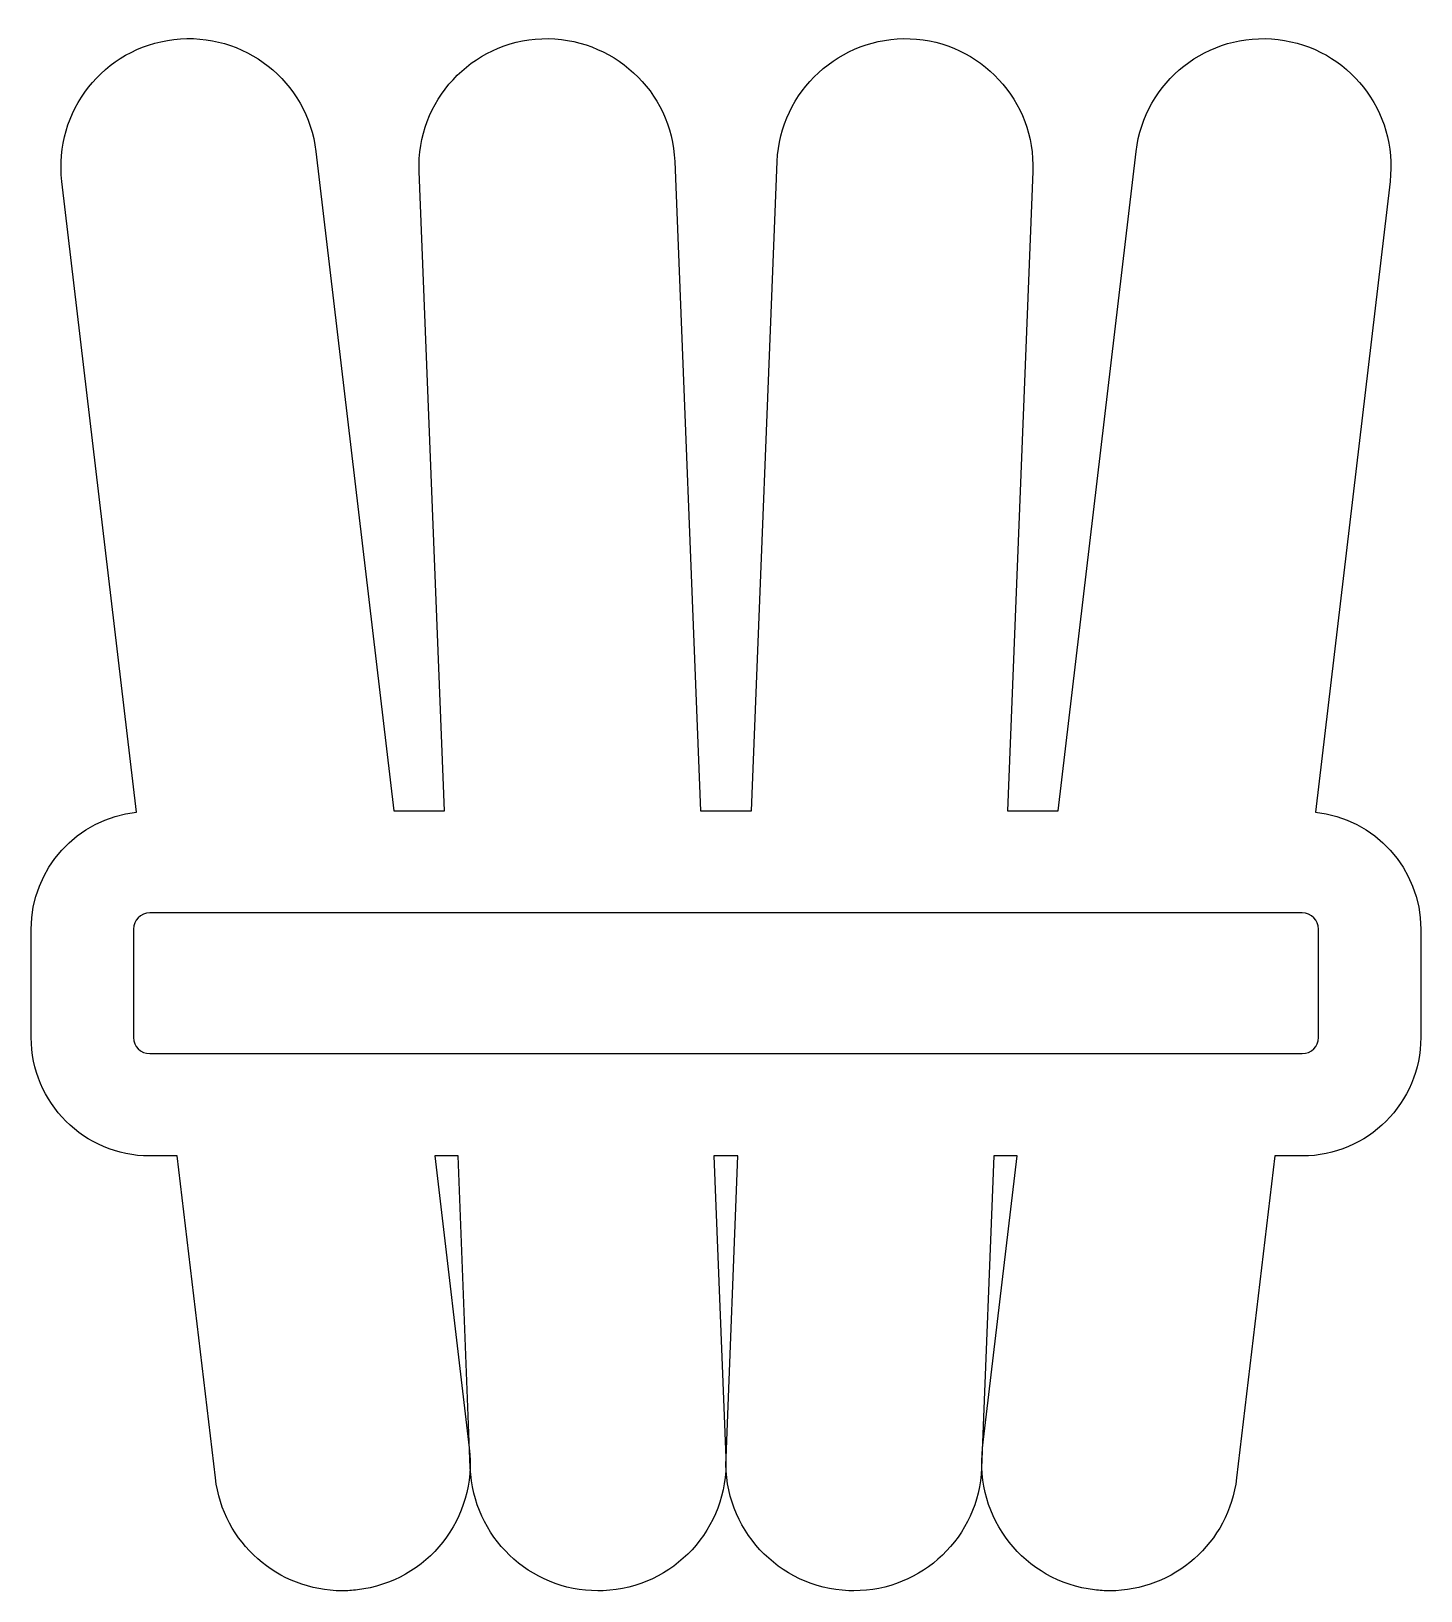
# Model space of a CAD drawing. Header units: centimetres. Extents: x -5.8 to 5.9, y -6.6 to 6.5.
import ezdxf

# ---------------------------------------------------------------- set-up
doc = ezdxf.new("R2010")
doc.units = ezdxf.units.CM
doc.header["$MEASUREMENT"] = 0
doc.layers.add('Layer 1', color=7, linetype='Continuous')

msp = doc.modelspace()

# ---------------------------------------------------------------- linework, layer by layer
at = {"layer": 'Layer 1'}
for points, knots in [([(5.01782, -0.05308), (5.01782, -0.05308), (5.64406, 5.23761), (5.64406, 5.23761), (5.64406, 5.23761), (5.71365, 5.82615), (5.2932, 6.35976), (4.70466, 6.42935), (4.70466, 6.42935), (4.11617, 6.49851), (3.58256, 6.07849), (3.51295, 5.48997), (3.51295, 5.48997), (3.51295, 5.48997), (2.85816, -0.04191), (2.85816, -0.04191), (2.85816, -0.04191), (2.85816, -0.04191), (2.43446, -0.04191), (2.43446, -0.04191), (2.43446, -0.04191), (2.43446, -0.04191), (2.6461, 5.32146), (2.6461, 5.32146), (2.6461, 5.32146), (2.6696, 5.91376), (2.20848, 6.41258), (1.61618, 6.43604), (1.61618, 6.43604), (1.03227, 6.45657), (0.52464, 5.998), (0.50157, 5.40612), (0.50157, 5.40612), (0.50157, 5.40612), (0.28662, -0.04192), (0.28662, -0.04192), (0.28662, -0.04192), (0.28662, -0.04192), (-0.14362, -0.04191), (-0.14362, -0.04191), (-0.14362, -0.04191), (-0.14362, -0.04191), (-0.35857, 5.40613), (-0.35857, 5.40613), (-0.35857, 5.40613), (-0.38164, 5.99803), (-0.88382, 6.45491), (-1.47318, 6.43605), (-1.47318, 6.43605), (-2.06548, 6.41258), (-2.52657, 5.91376), (-2.5031, 5.32147), (-2.5031, 5.32147), (-2.5031, 5.32147), (-2.29149, -0.0419), (-2.29149, -0.0419), (-2.29149, -0.0419), (-2.29149, -0.0419), (-2.71513, -0.04191), (-2.71513, -0.04191), (-2.71513, -0.04191), (-2.71513, -0.04191), (-3.36989, 5.48995), (-3.36989, 5.48995), (-3.36989, 5.48995), (-3.43948, 6.07846), (-3.97184, 6.49891), (-4.56163, 6.42933), (-4.56163, 6.42933), (-5.15014, 6.35974), (-5.57059, 5.82613), (-5.501, 5.23761), (-5.501, 5.23761), (-5.501, 5.23761), (-4.87473, -0.0531), (-4.87473, -0.0531), (-4.87473, -0.0531), (-5.37048, -0.10903), (-5.75878, -0.52623), (-5.75878, -1.03661), (-5.75878, -1.03661), (-5.75878, -1.03661), (-5.75878, -1.94455), (-5.75878, -1.94455), (-5.75878, -1.94455), (-5.75878, -2.49285), (-5.31235, -2.93925), (-4.76408, -2.93925), (-4.76408, -2.93925), (-4.76408, -2.93925), (-4.53311, -2.93926), (-4.53311, -2.93926), (-4.53311, -2.93926), (-4.53311, -2.93926), (-4.21328, -5.64129), (-4.21328, -5.64129), (-4.21328, -5.64129), (-4.14875, -6.18705), (-3.68554, -6.58821), (-3.14899, -6.58821), (-3.14899, -6.58821), (-3.10705, -6.58821), (-3.0643, -6.5857), (-3.02157, -6.58067), (-3.02157, -6.58067), (-2.43306, -6.51108), (-2.01261, -5.97747), (-2.08219, -5.38893), (-2.08219, -5.38893), (-2.08219, -5.38893), (-2.37215, -2.93926), (-2.37215, -2.93926), (-2.37215, -2.93926), (-2.37215, -2.93926), (-2.1771, -2.93926), (-2.1771, -2.93926), (-2.1771, -2.93926), (-2.1771, -2.93926), (-2.07381, -5.55744), (-2.07381, -5.55744), (-2.07381, -5.55744), (-2.05121, -6.13505), (-1.57541, -6.5882), (-1.00241, -6.5882), (-1.00241, -6.5882), (-0.98815, -6.5882), (-0.97349, -6.58778), (-0.95923, -6.58735), (-0.95923, -6.58735), (-0.36693, -6.56388), (0.09416, -6.06506), (0.07069, -5.47277), (0.07069, -5.47277), (0.07069, -5.47277), (-0.02927, -2.93928), (-0.02927, -2.93928), (-0.02927, -2.93928), (-0.02927, -2.93928), (0.17235, -2.93928), (0.17235, -2.93928), (0.17235, -2.93928), (0.17235, -2.93928), (0.07239, -5.47277), (0.07239, -5.47277), (0.07239, -5.47277), (0.04892, -6.06507), (0.51001, -6.56389), (1.10231, -6.58735), (1.10231, -6.58735), (1.11657, -6.58777), (1.13126, -6.5882), (1.14549, -6.5882), (1.14549, -6.5882), (1.7185, -6.5882), (2.1943, -6.13507), (2.21692, -5.55744), (2.21692, -5.55744), (2.21692, -5.55744), (2.32019, -2.93926), (2.32019, -2.93926), (2.32019, -2.93926), (2.32019, -2.93926), (2.51526, -2.93926), (2.51526, -2.93926), (2.51526, -2.93926), (2.51526, -2.93926), (2.22528, -5.38893), (2.22528, -5.38893), (2.22528, -5.38893), (2.15569, -5.97744), (2.57614, -6.51108), (3.16468, -6.58067), (3.16468, -6.58067), (3.20741, -6.5857), (3.25017, -6.58821), (3.29208, -6.58821), (3.29208, -6.58821), (3.82863, -6.58821), (4.29183, -6.18705), (4.35639, -5.64129), (4.35639, -5.64129), (4.35639, -5.64129), (4.67622, -2.93926), (4.67622, -2.93926), (4.67622, -2.93926), (4.67622, -2.93926), (4.90757, -2.93926), (4.90757, -2.93926), (4.90757, -2.93926), (5.45589, -2.93926), (5.9023, -2.49283), (5.9023, -1.94456), (5.9023, -1.94456), (5.9023, -1.94456), (5.9023, -1.03664), (5.9023, -1.03664), (5.9023, -1.03664), (5.90227, -0.5261), (5.51378, -0.1088), (5.01782, -0.05308)], [0, 0, 0, 0, 0.01960784, 0.01960784, 0.01960784, 0.01960784, 0.03921569, 0.03921569, 0.03921569, 0.03921569, 0.05882353, 0.05882353, 0.05882353, 0.05882353, 0.07843137, 0.07843137, 0.07843137, 0.07843137, 0.09803922, 0.09803922, 0.09803922, 0.09803922, 0.11764706, 0.11764706, 0.11764706, 0.11764706, 0.1372549, 0.1372549, 0.1372549, 0.1372549, 0.15686275, 0.15686275, 0.15686275, 0.15686275, 0.17647059, 0.17647059, 0.17647059, 0.17647059, 0.19607843, 0.19607843, 0.19607843, 0.19607843, 0.21568627, 0.21568627, 0.21568627, 0.21568627, 0.23529412, 0.23529412, 0.23529412, 0.23529412, 0.25490196, 0.25490196, 0.25490196, 0.25490196, 0.2745098, 0.2745098, 0.2745098, 0.2745098, 0.29411765, 0.29411765, 0.29411765, 0.29411765, 0.31372549, 0.31372549, 0.31372549, 0.31372549, 0.33333333, 0.33333333, 0.33333333, 0.33333333, 0.35294118, 0.35294118, 0.35294118, 0.35294118, 0.37254902, 0.37254902, 0.37254902, 0.37254902, 0.39215686, 0.39215686, 0.39215686, 0.39215686, 0.41176471, 0.41176471, 0.41176471, 0.41176471, 0.43137255, 0.43137255, 0.43137255, 0.43137255, 0.45098039, 0.45098039, 0.45098039, 0.45098039, 0.47058824, 0.47058824, 0.47058824, 0.47058824, 0.49019608, 0.49019608, 0.49019608, 0.49019608, 0.50980392, 0.50980392, 0.50980392, 0.50980392, 0.52941176, 0.52941176, 0.52941176, 0.52941176, 0.54901961, 0.54901961, 0.54901961, 0.54901961, 0.56862745, 0.56862745, 0.56862745, 0.56862745, 0.58823529, 0.58823529, 0.58823529, 0.58823529, 0.60784314, 0.60784314, 0.60784314, 0.60784314, 0.62745098, 0.62745098, 0.62745098, 0.62745098, 0.64705882, 0.64705882, 0.64705882, 0.64705882, 0.66666667, 0.66666667, 0.66666667, 0.66666667, 0.68627451, 0.68627451, 0.68627451, 0.68627451, 0.70588235, 0.70588235, 0.70588235, 0.70588235, 0.7254902, 0.7254902, 0.7254902, 0.7254902, 0.74509804, 0.74509804, 0.74509804, 0.74509804, 0.76470588, 0.76470588, 0.76470588, 0.76470588, 0.78431373, 0.78431373, 0.78431373, 0.78431373, 0.80392157, 0.80392157, 0.80392157, 0.80392157, 0.82352941, 0.82352941, 0.82352941, 0.82352941, 0.84313725, 0.84313725, 0.84313725, 0.84313725, 0.8627451, 0.8627451, 0.8627451, 0.8627451, 0.88235294, 0.88235294, 0.88235294, 0.88235294, 0.90196078, 0.90196078, 0.90196078, 0.90196078, 0.92156863, 0.92156863, 0.92156863, 0.92156863, 0.94117647, 0.94117647, 0.94117647, 0.94117647, 0.96078431, 0.96078431, 0.96078431, 0.96078431, 1, 1, 1, 1]), ([(5.04383, -1.94458), (5.04383, -2.01962), (4.98263, -2.08081), (4.90757, -2.08081), (4.90757, -2.08081), (4.90757, -2.08081), (-4.76411, -2.08082), (-4.76411, -2.08082), (-4.76411, -2.08082), (-4.83915, -2.08082), (-4.90032, -2.01962), (-4.90032, -1.94459), (-4.90032, -1.94459), (-4.90032, -1.94459), (-4.90032, -1.03664), (-4.90032, -1.03664), (-4.90032, -1.03664), (-4.90032, -0.96163), (-4.83912, -0.90043), (-4.76411, -0.90043), (-4.76411, -0.90043), (-4.76411, -0.90043), (4.90754, -0.90043), (4.90754, -0.90043), (4.90754, -0.90043), (4.9826, -0.90043), (5.0438, -0.96163), (5.0438, -1.03664), (5.0438, -1.03664), (5.0438, -1.03664), (5.0438, -1.94458), (5.0438, -1.94458), (5.0438, -1.94458), (5.0438, -1.94458), (5.04383, -1.94458), (5.04383, -1.94458)], [0, 0, 0, 0, 0.1, 0.1, 0.1, 0.1, 0.2, 0.2, 0.2, 0.2, 0.3, 0.3, 0.3, 0.3, 0.4, 0.4, 0.4, 0.4, 0.5, 0.5, 0.5, 0.5, 0.6, 0.6, 0.6, 0.6, 0.7, 0.7, 0.7, 0.7, 0.8, 0.8, 0.8, 0.8, 1, 1, 1, 1])]:
    msp.add_open_spline(points, degree=3, knots=knots, dxfattribs=at)

doc.saveas('drawing.dxf')
